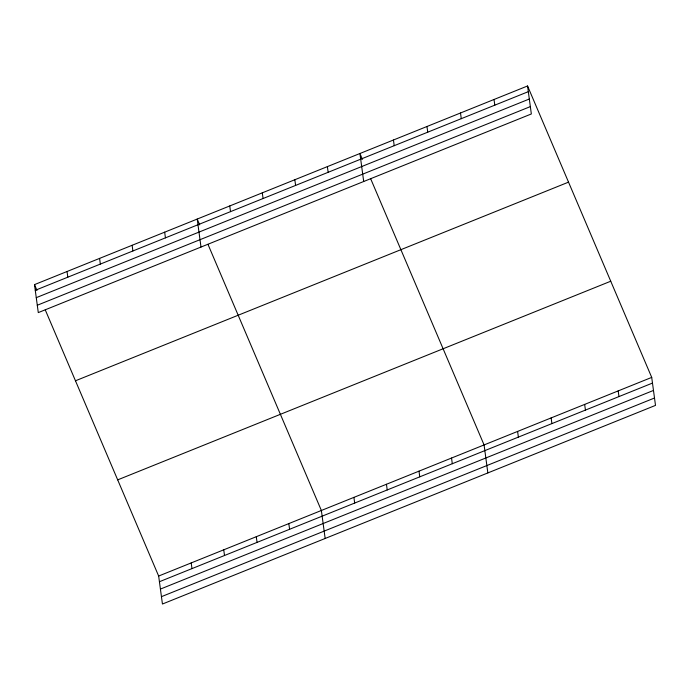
<?xml version="1.0" encoding="UTF-8"?>
<svg xmlns="http://www.w3.org/2000/svg" width="690" height="690" viewBox="0 0 690 690"><rect width="100%" height="100%" fill="white"/><g stroke="black" fill="none" stroke-linecap="round" stroke-linejoin="round"><path stroke-width="1.03" d="M527.557 85.974L531.343 113.962L38.286 312.605L34.5 284.616L527.557 85.974L651.714 377.396L655.5 405.384L162.443 604.026L158.657 576.038L45.264 309.879M35.268 290.3L528.324 91.658M36.26 297.666L529.325 99.015M37.286 305.247L530.351 106.605M75.469 380.785L568.534 182.143M117.688 479.869L610.745 281.227M158.657 576.038L651.714 377.396M159.425 581.722L652.481 383.079M160.416 589.079L653.482 390.437M161.443 596.669L654.508 398.018M362.405 159.347L359.921 153.516L363.699 181.505M370.677 178.77L484.078 444.929L487.856 472.917M199.695 224.897L197.211 219.066L200.997 247.055M207.966 244.32L321.368 510.488L325.154 538.476M34.5 284.616L36.984 290.447M618.188 390.902L618.956 396.586M584.663 404.409L585.431 410.093M551.129 417.916L551.897 423.6M494.031 99.481L494.799 105.165M517.604 431.423L518.371 437.106M460.506 112.988L461.274 118.671M426.972 126.503L427.74 132.187M451.536 458.039L452.304 463.723M393.447 140.01L394.214 145.694M418.994 471.158L419.762 476.842M386.452 484.268L387.219 489.952M327.379 166.626L328.147 172.31M353.91 497.378L354.677 503.062M294.837 179.736L295.605 185.42M262.295 192.846L263.062 198.53M288.825 523.598L289.593 529.282M229.753 205.956L230.52 211.64M256.283 536.708L257.051 542.392M223.741 549.818L224.509 555.502M164.668 232.176L165.436 237.86M191.199 562.928L191.967 568.612M132.126 245.286L132.894 250.97M99.584 258.396L100.352 264.08M67.042 271.506L67.81 277.19"/></g></svg>
